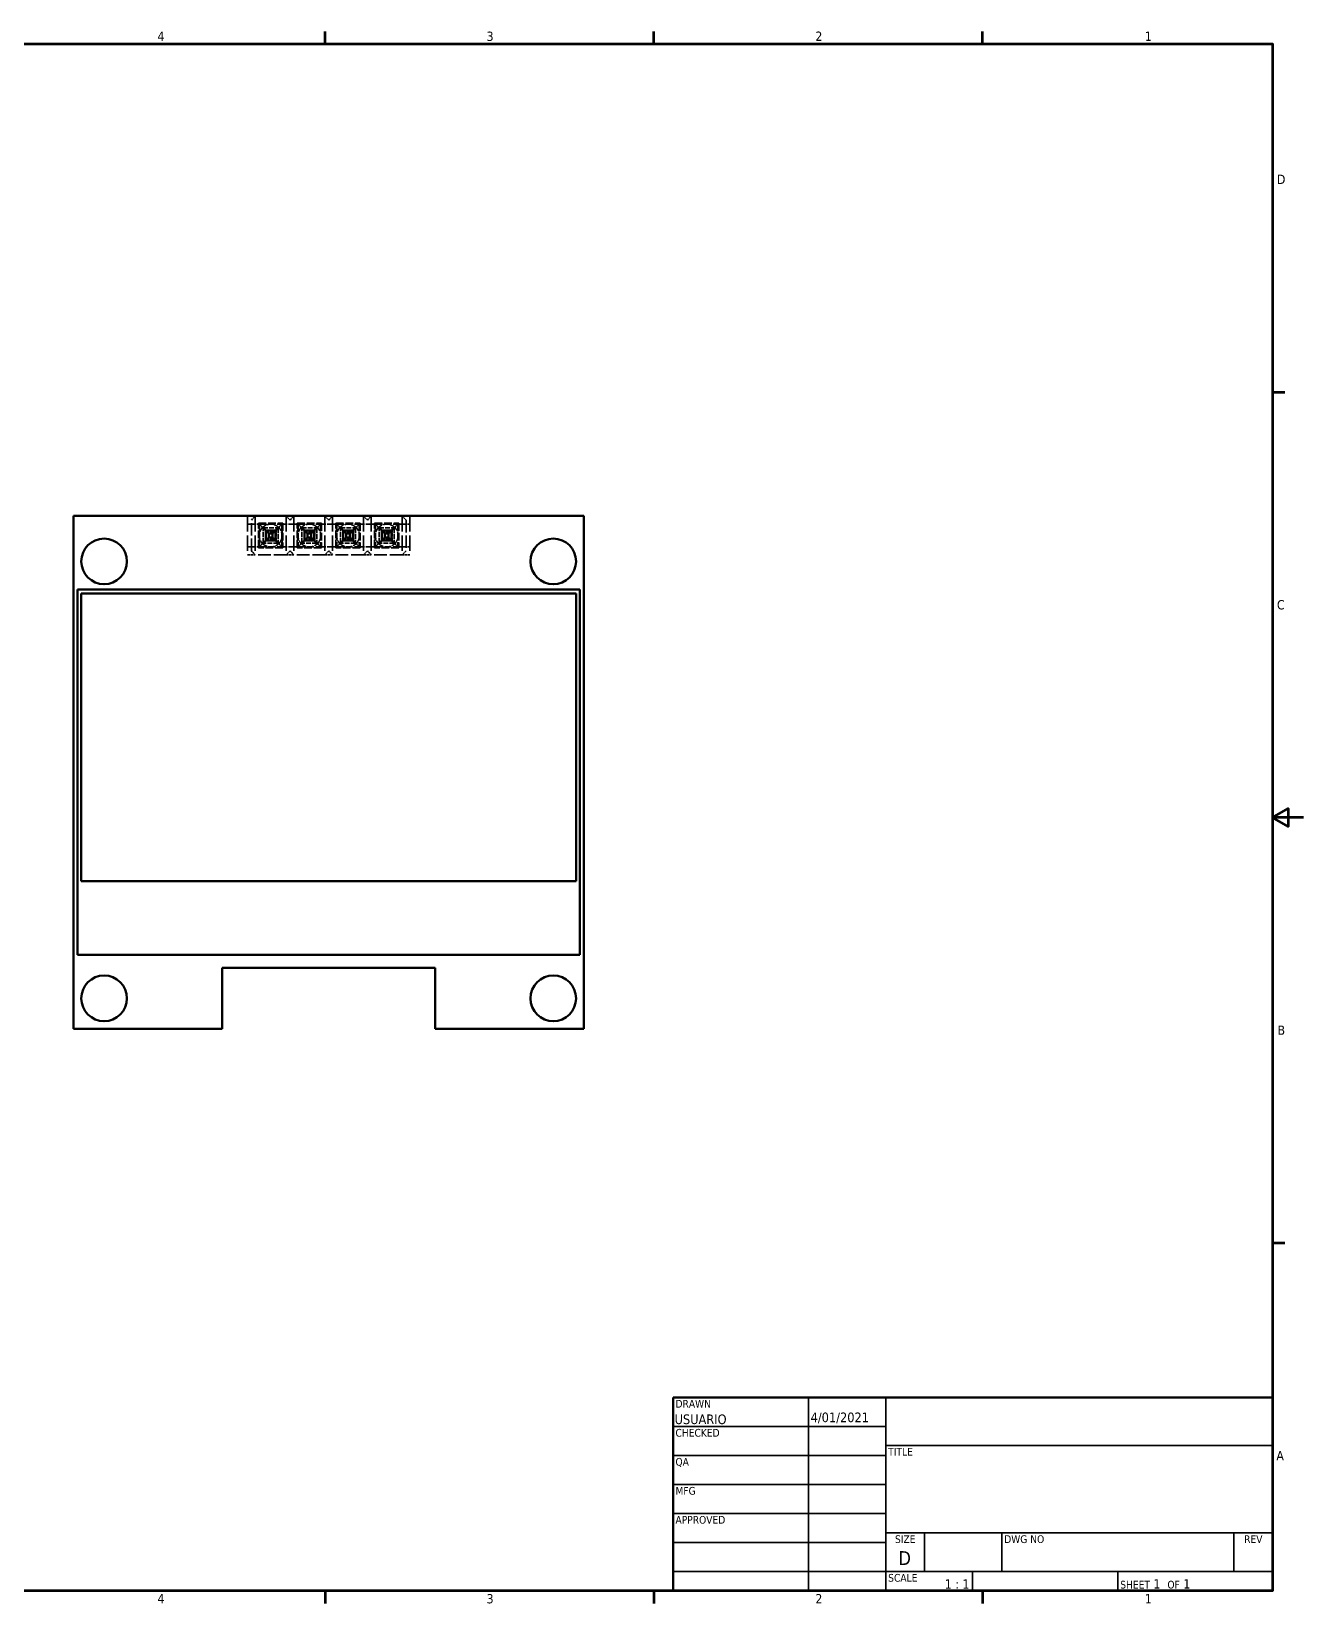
# Model space of a CAD drawing. Header units: millimetres. Extents: x 3 to 861, y 15 to 544.
# Drawn here: x 443 to 861, y 21 to 538 of the extents above; entities that cross this region are included whole.
import ezdxf
from ezdxf.enums import TextEntityAlignment as Align

# ---------------------------------------------------------------- set-up
doc = ezdxf.new("R2010")
doc.units = ezdxf.units.MM
doc.linetypes.add('DASHED', pattern=[0.2067, 0.1654, -0.0413])
for name, color, linetype, lineweight in [('Border (ANSI)', 7, 'Continuous', 70), ('Hidden (ANSI)', 7, 'DASHED', 35), ('Title (ANSI)', 7, 'Continuous', 50), ('Visible (ANSI)', 7, 'Continuous', 50)]:
    doc.layers.add(name, color=color, linetype=linetype, lineweight=lineweight)
doc.styles.add('Note Text (ANSI)', font='tahoma.ttf')
doc.styles.add('Text Style30', font='tahoma.ttf')
doc.styles.add('Text Style38', font='tahoma.ttf')
doc.styles.add('Text Style39', font='tahoma.ttf')

# ---------------------------------------------------------------- blocks, each defined once
blk = doc.blocks.new('Borders Default Border')
at = {"layer": 'Border (ANSI)'}
for p, q in [((539.75, 533.4), (539.75, 537.46)), ((647.7, 533.4), (647.7, 537.46)), ((755.65, 533.4), (755.65, 537.46)), ((850.9, 419.1), (854.96, 419.1)), ((850.9, 139.7), (854.96, 139.7)), ((539.75, 25.4), (539.75, 21.34)), ((647.7, 25.4), (647.7, 21.34)), ((755.65, 25.4), (755.65, 21.34))]:
    blk.add_line(p, q, dxfattribs=at)
at = {"layer": 'Border (ANSI)', "flags": 128}
for points in [[(12.7, 25.4), (12.7, 533.4), (850.9, 533.4), (850.9, 25.4), (12.7, 25.4)], [(861.06, 279.4), (850.9, 279.4), (855.98, 282.33), (855.98, 276.47), (850.9, 279.4)]]:
    blk.add_lwpolyline(points, dxfattribs=at)
at = {"layer": 'Border (ANSI)', "char_height": 3.05, "attachment_point": 7, "style": 'Note Text (ANSI)'}
for s, insert in [('4', (484.71, 534.42)), ('3', (592.78, 534.35)), ('2', (700.75, 534.42)), ('1', (808.94, 534.42)), ('D', (852.32, 487.43)), ('C', (852.32, 347.67)), ('B', (852.51, 208.03)), ('A', (852.14, 68.33)), ('4', (484.71, 21.34)), ('3', (592.78, 21.27)), ('2', (700.75, 21.34)), ('1', (808.94, 21.34))]:
    blk.add_mtext(s, dxfattribs=dict(at, insert=insert))
blk = doc.blocks.new('Title Blocks ANSI - Large')
at = {"layer": 'Title (ANSI)'}
for p, q in [((127, 189.23), (127, 125.73)), ((323.85, 189.23), (127, 189.23)), ((323.85, 125.73), (323.85, 189.23)), ((127, 125.73), (323.85, 125.73))]:
    blk.add_line(p, q, dxfattribs=at)
at = {"layer": 'Title (ANSI)', "lineweight": 35}
for p, q in [((171.45, 125.73), (171.45, 189.23)), ((196.85, 125.73), (196.85, 189.23)), ((127, 179.7), (196.85, 179.7)), ((196.85, 173.48), (323.85, 173.48)), ((127, 170.18), (196.85, 170.18)), ((127, 160.65), (196.85, 160.65)), ((127, 151.13), (196.85, 151.13)), ((323.85, 144.78), (196.85, 144.78)), ((209.55, 132.08), (209.55, 144.78)), ((234.95, 132.08), (234.95, 144.78)), ((311.15, 132.08), (311.15, 144.78)), ((127, 141.6), (196.85, 141.6)), ((196.85, 132.08), (127, 132.08)), ((323.85, 132.08), (196.85, 132.08)), ((225.3, 132.08), (225.3, 125.73)), ((273.05, 132.08), (273.05, 125.73))]:
    blk.add_line(p, q, dxfattribs=at)
at = {"layer": 'Title (ANSI)', "style": 'Text Style38'}
for s, p in [('DRAWN', (127.76, 188.47)), ('CHECKED', (127.76, 178.94)), ('TITLE', (197.61, 172.72)), ('QA', (127.76, 169.42)), ('MFG', (127.76, 159.89)), ('APPROVED', (127.76, 150.37)), ('DWG NO', (235.71, 144.02)), ('SCALE', (197.61, 131.32))]:
    blk.add_text(s, height=2.54, dxfattribs=at).set_placement(p, align=Align.TOP_LEFT)
for s, p in [('SIZE', (203.2, 144.02)), ('REV', (317.5, 144.02))]:
    blk.add_text(s, height=2.54, dxfattribs=at).set_placement(p, align=Align.TOP_CENTER)
at = {"layer": 'Title (ANSI)', "insert": (273.81, 126.49), "char_height": 3.048, "attachment_point": 7, "style": 'Note Text (ANSI)'}
blk.add_mtext('\\fTahoma|b0|i0;\\H2.5400;SHEET\\fTahoma|b0|i0;\\H3.0480; 1  \\fTahoma|b0|i0;\\H2.5400;OF\\fTahoma|b0|i0;\\H3.0480; 1 ', dxfattribs=at)
at = {"layer": 'Title (ANSI)'}
for tag, p, height, style in [('AUTHOR_001', (127.48, 180.53), 3.17, 'Text Style39'), ('CREATION_DATE_001', (172.13, 181.16), 3.17, 'Text Style39'), ('Sheet_Size_001', (200.93, 134.24), 4.57, 'Text Style30'), ('Initial_View_Scale_001', (216.2, 126.49), 3.05, 'Note Text (ANSI)')]:
    blk.add_attdef(tag, p, '', height=height, dxfattribs=dict(at, style=style))
at = {"layer": 'Title (ANSI)', "style": 'Text Style39'}
for tag, p in [('COMPANY', (260.35, 181.36)), ('REVISION_NUMBER', (317.5, 136.52))]:
    blk.add_attdef(tag, text='', height=3.17, dxfattribs=at).set_placement(p, align=Align.MIDDLE_CENTER)
at = {"layer": 'Title (ANSI)'}
for tag, height, style, p in [('CHECKED_BY', 3.17, 'Text Style39', (127.76, 170.94)), ('CHECKED_DATE', 3.17, 'Text Style39', (172.21, 170.94)), ('MFG_APPROVED_BY', 3.17, 'Text Style39', (127.76, 151.89)), ('MFG_APPROVED_DATE', 3.17, 'Text Style39', (172.21, 151.89)), ('ENG_APPROVED_BY', 3.17, 'Text Style39', (127.76, 142.37)), ('ENG_APPROVAL_DATE', 3.17, 'Text Style39', (172.21, 142.37)), ('PART_NUMBER', 4.57, 'Text Style30', (235.71, 132.84))]:
    blk.add_attdef(tag, text='', height=height, dxfattribs=dict(at, style=style)).set_placement(p, align=Align.BOTTOM_LEFT)
at = {"layer": 'Title (ANSI)', "style": 'Text Style30'}
blk.add_attdef('TITLE', text='', height=4.57, dxfattribs=at).set_placement((197.61, 158.06), align=Align.MIDDLE_LEFT)

msp = doc.modelspace()

# ---------------------------------------------------------------- linework, layer by layer
at = {"layer": 'Hidden (ANSI)', "ltscale": 30.720852}
for p, q in [((514.28, 378.35), (514.28, 365.65)), ((516.8, 378.35), (516.8, 365.65)), ((526.96, 378.35), (526.96, 365.65)), ((529.5, 378.35), (529.5, 365.65)), ((539.66, 378.35), (539.66, 365.65)), ((542.2, 378.35), (542.2, 365.65)), ((552.36, 378.35), (552.36, 365.65)), ((554.9, 378.35), (554.9, 365.65)), ((565.06, 378.35), (565.06, 365.65)), ((567.58, 378.35), (567.58, 365.65))]:
    msp.add_line(p, q, dxfattribs=at)
at = {"layer": 'Hidden (ANSI)', "ltscale": 4.799736}
for p, q in [((514.28, 378.35), (516.8, 378.35)), ((565.06, 378.35), (567.58, 378.35)), ((514.28, 365.65), (516.8, 365.65)), ((565.06, 365.65), (567.58, 365.65))]:
    msp.add_line(p, q, dxfattribs=at)
at = {"layer": 'Hidden (ANSI)', "ltscale": 3.420833}
for p, q in [((515.53, 377.08), (516.8, 378.35)), ((526.96, 378.35), (528.23, 377.08)), ((528.23, 377.08), (529.5, 378.35)), ((539.66, 378.35), (540.93, 377.08)), ((540.93, 377.08), (542.2, 378.35)), ((552.36, 378.35), (553.63, 377.08)), ((553.63, 377.08), (554.9, 378.35)), ((565.06, 378.35), (566.33, 377.08)), ((516.8, 365.65), (515.53, 366.92)), ((528.23, 366.92), (526.96, 365.65)), ((529.5, 365.65), (528.23, 366.92)), ((540.93, 366.92), (539.66, 365.65)), ((542.2, 365.65), (540.93, 366.92)), ((553.63, 366.92), (552.36, 365.65)), ((554.9, 365.65), (553.63, 366.92)), ((566.33, 366.92), (565.06, 365.65))]:
    msp.add_line(p, q, dxfattribs=at)
at = {"layer": 'Hidden (ANSI)', "ltscale": 24.576681}
for p, q in [((515.53, 366.92), (515.53, 377.08)), ((516.8, 378.35), (526.96, 378.35)), ((529.5, 378.35), (539.66, 378.35)), ((542.2, 378.35), (552.36, 378.35)), ((554.9, 378.35), (565.06, 378.35)), ((566.33, 377.08), (566.33, 366.92)), ((526.96, 365.65), (516.8, 365.65)), ((539.66, 365.65), (529.5, 365.65)), ((552.36, 365.65), (542.2, 365.65)), ((565.06, 365.65), (554.9, 365.65))]:
    msp.add_line(p, q, dxfattribs=at)
at = {"layer": 'Hidden (ANSI)', "ltscale": 4.83783}
for p, q in [((526.96, 378.35), (529.5, 378.35)), ((539.66, 378.35), (542.2, 378.35)), ((552.36, 378.35), (554.9, 378.35)), ((526.96, 365.65), (529.5, 365.65)), ((539.66, 365.65), (542.2, 365.65)), ((552.36, 365.65), (554.9, 365.65))]:
    msp.add_line(p, q, dxfattribs=at)
at = {"layer": 'Hidden (ANSI)', "ltscale": 7.332982}
for p, q in [((514.28, 375.75), (518.13, 375.75)), ((563.73, 375.75), (567.58, 375.75)), ((514.28, 368.25), (518.13, 368.25)), ((563.73, 368.25), (567.58, 368.25))]:
    msp.add_line(p, q, dxfattribs=at)
at = {"layer": 'Hidden (ANSI)', "ltscale": 15.237473}
for p, q in [((517.88, 368), (517.88, 376)), ((517.88, 376), (525.88, 376)), ((525.88, 376), (525.88, 368)), ((530.58, 368), (530.58, 376)), ((530.58, 376), (538.58, 376)), ((538.58, 376), (538.58, 368)), ((543.28, 368), (543.28, 376)), ((543.28, 376), (551.28, 376)), ((551.28, 376), (551.28, 368)), ((555.98, 368), (555.98, 376)), ((555.98, 376), (563.98, 376)), ((563.98, 376), (563.98, 368)), ((525.88, 368), (517.88, 368)), ((538.58, 368), (530.58, 368)), ((551.28, 368), (543.28, 368)), ((563.98, 368), (555.98, 368))]:
    msp.add_line(p, q, dxfattribs=at)
at = {"layer": 'Hidden (ANSI)', "ltscale": 4.948447}
for p, q in [((519.38, 374.5), (517.88, 376)), ((524.38, 374.5), (525.88, 376)), ((532.08, 374.5), (530.58, 376)), ((537.08, 374.5), (538.58, 376)), ((544.78, 374.5), (543.28, 376)), ((549.78, 374.5), (551.28, 376)), ((557.48, 374.5), (555.98, 376)), ((562.48, 374.5), (563.98, 376)), ((519.38, 369.5), (517.88, 368)), ((524.38, 369.5), (525.88, 368)), ((532.08, 369.5), (530.58, 368)), ((537.08, 369.5), (538.58, 368)), ((544.78, 369.5), (543.28, 368)), ((549.78, 369.5), (551.28, 368)), ((557.48, 369.5), (555.98, 368)), ((562.48, 369.5), (563.98, 368))]:
    msp.add_line(p, q, dxfattribs=at)
at = {"layer": 'Hidden (ANSI)', "ltscale": 0.237987}
for p, q in [((518.25, 375.75), (518.13, 375.75)), ((525.63, 375.75), (525.5, 375.75)), ((530.83, 375.75), (530.95, 375.75)), ((538.2, 375.75), (538.33, 375.75)), ((543.53, 375.75), (543.65, 375.75)), ((550.9, 375.75), (551.03, 375.75)), ((556.23, 375.75), (556.35, 375.75)), ((563.6, 375.75), (563.73, 375.75)), ((518.13, 368.25), (518.25, 368.25)), ((525.5, 368.25), (525.63, 368.25)), ((530.83, 368.25), (530.95, 368.25)), ((538.2, 368.25), (538.33, 368.25)), ((543.53, 368.25), (543.65, 368.25)), ((550.9, 368.25), (551.03, 368.25)), ((556.23, 368.25), (556.35, 368.25)), ((563.6, 368.25), (563.73, 368.25))]:
    msp.add_line(p, q, dxfattribs=at)
at = {"layer": 'Hidden (ANSI)', "ltscale": 14.285125}
for p, q in [((518.13, 368.25), (518.13, 375.75)), ((518.25, 375.75), (518.25, 368.25)), ((525.5, 375.75), (525.5, 368.25)), ((525.63, 368.25), (525.63, 375.75)), ((530.83, 375.75), (530.83, 368.25)), ((530.95, 375.75), (530.95, 368.25)), ((538.2, 375.75), (538.2, 368.25)), ((538.33, 375.75), (538.33, 368.25)), ((543.53, 375.75), (543.53, 368.25)), ((543.65, 375.75), (543.65, 368.25)), ((550.9, 375.75), (550.9, 368.25)), ((551.03, 375.75), (551.03, 368.25)), ((556.23, 375.75), (556.23, 368.25)), ((556.35, 375.75), (556.35, 368.25)), ((563.6, 375.75), (563.6, 368.25)), ((563.73, 375.75), (563.73, 368.25))]:
    msp.add_line(p, q, dxfattribs=at)
at = {"layer": 'Hidden (ANSI)', "ltscale": 13.80895}
for p, q in [((518.25, 375.75), (525.5, 375.75)), ((530.95, 375.75), (538.2, 375.75)), ((543.65, 375.75), (550.9, 375.75)), ((556.35, 375.75), (563.6, 375.75)), ((518.25, 368.25), (525.5, 368.25)), ((530.95, 368.25), (538.2, 368.25)), ((543.65, 368.25), (550.9, 368.25)), ((556.35, 368.25), (563.6, 368.25))]:
    msp.add_line(p, q, dxfattribs=at)
at = {"layer": 'Hidden (ANSI)', "ltscale": 1.013358}
for p, q in [((519.33, 374.52), (519.23, 374.63)), ((524.42, 374.52), (524.53, 374.63)), ((532.03, 374.52), (531.93, 374.63)), ((537.12, 374.52), (537.23, 374.63)), ((544.73, 374.52), (544.63, 374.63)), ((549.82, 374.52), (549.93, 374.63)), ((557.43, 374.52), (557.33, 374.63)), ((562.52, 374.52), (562.63, 374.63)), ((519.33, 369.43), (519.23, 369.33)), ((524.42, 369.43), (524.53, 369.33)), ((532.03, 369.43), (531.93, 369.33)), ((537.12, 369.43), (537.23, 369.33)), ((544.73, 369.43), (544.63, 369.33)), ((549.82, 369.43), (549.93, 369.33)), ((557.43, 369.43), (557.33, 369.33)), ((562.52, 369.43), (562.63, 369.33))]:
    msp.add_line(p, q, dxfattribs=at)
at = {"layer": 'Hidden (ANSI)', "ltscale": 9.523383}
for p, q in [((519.38, 369.5), (519.38, 374.5)), ((519.38, 374.5), (524.38, 374.5)), ((524.38, 374.5), (524.38, 369.5)), ((532.08, 369.5), (532.08, 374.5)), ((532.08, 374.5), (537.08, 374.5)), ((537.08, 374.5), (537.08, 369.5)), ((544.78, 369.5), (544.78, 374.5)), ((544.78, 374.5), (549.78, 374.5)), ((549.78, 374.5), (549.78, 369.5)), ((557.48, 369.5), (557.48, 374.5)), ((557.48, 374.5), (562.48, 374.5)), ((562.48, 374.5), (562.48, 369.5)), ((524.38, 369.5), (519.38, 369.5)), ((537.08, 369.5), (532.08, 369.5)), ((549.78, 369.5), (544.78, 369.5)), ((562.48, 369.5), (557.48, 369.5))]:
    msp.add_line(p, q, dxfattribs=at)
at = {"layer": 'Hidden (ANSI)', "ltscale": 6.666338}
for p, q in [((520.13, 370.25), (520.13, 373.75)), ((520.13, 373.75), (523.63, 373.75)), ((523.63, 370.25), (523.63, 373.75)), ((532.83, 370.25), (532.83, 373.75)), ((532.83, 373.75), (536.33, 373.75)), ((536.33, 370.25), (536.33, 373.75)), ((545.53, 370.25), (545.53, 373.75)), ((545.53, 373.75), (549.03, 373.75)), ((549.03, 370.25), (549.03, 373.75)), ((558.23, 370.25), (558.23, 373.75)), ((558.23, 373.75), (561.73, 373.75)), ((561.73, 370.25), (561.73, 373.75)), ((520.13, 370.25), (523.63, 370.25)), ((532.83, 370.25), (536.33, 370.25)), ((545.53, 370.25), (549.03, 370.25)), ((558.23, 370.25), (561.73, 370.25))]:
    msp.add_line(p, q, dxfattribs=at)
at = {"layer": 'Hidden (ANSI)', "ltscale": 0.236097}
for p, q in [((520.28, 373.58), (520.25, 373.6)), ((523.48, 373.58), (523.5, 373.6)), ((532.98, 373.58), (532.95, 373.6)), ((536.18, 373.58), (536.2, 373.6)), ((545.68, 373.58), (545.65, 373.6)), ((548.88, 373.58), (548.9, 373.6)), ((558.38, 373.58), (558.35, 373.6)), ((561.58, 373.58), (561.6, 373.6))]:
    msp.add_line(p, q, dxfattribs=at)
at = {"layer": 'Hidden (ANSI)', "ltscale": 6.094929}
for p, q in [((520.28, 373.58), (520.28, 370.38)), ((523.48, 373.58), (520.28, 373.58)), ((523.48, 370.38), (523.48, 373.58)), ((532.98, 373.58), (532.98, 370.38)), ((536.18, 373.58), (532.98, 373.58)), ((536.18, 370.38), (536.18, 373.58)), ((545.68, 373.58), (545.68, 370.38)), ((548.88, 373.58), (545.68, 373.58)), ((548.88, 370.38), (548.88, 373.58)), ((558.38, 373.58), (558.38, 370.38)), ((561.58, 373.58), (558.38, 373.58)), ((561.58, 370.38), (561.58, 373.58))]:
    msp.add_line(p, q, dxfattribs=at)
at = {"layer": 'Hidden (ANSI)', "ltscale": 3.809293}
for p, q in [((520.38, 371), (520.38, 373)), ((521.13, 373), (521.13, 371)), ((522.63, 371), (522.63, 373)), ((523.38, 371), (523.38, 373)), ((533.08, 371), (533.08, 373)), ((533.83, 373), (533.83, 371)), ((535.33, 371), (535.33, 373)), ((536.08, 371), (536.08, 373)), ((545.78, 371), (545.78, 373)), ((546.53, 373), (546.53, 371)), ((548.03, 371), (548.03, 373)), ((548.78, 371), (548.78, 373)), ((558.48, 371), (558.48, 373)), ((559.23, 373), (559.23, 371)), ((560.73, 371), (560.73, 373)), ((561.48, 371), (561.48, 373))]:
    msp.add_line(p, q, dxfattribs=at)
at = {"layer": 'Hidden (ANSI)', "ltscale": 5.71399}
for p, q in [((520.38, 373), (523.38, 373)), ((533.08, 373), (536.08, 373)), ((545.78, 373), (548.78, 373)), ((558.48, 373), (561.48, 373)), ((520.38, 371), (523.38, 371)), ((533.08, 371), (536.08, 371)), ((545.78, 371), (548.78, 371)), ((558.48, 371), (561.48, 371))]:
    msp.add_line(p, q, dxfattribs=at)
at = {"layer": 'Hidden (ANSI)', "ltscale": 9.904323}
for p, q in [((525.63, 375.75), (530.83, 375.75)), ((538.33, 375.75), (543.53, 375.75)), ((551.03, 375.75), (556.23, 375.75)), ((525.63, 368.25), (530.83, 368.25)), ((538.33, 368.25), (543.53, 368.25)), ((551.03, 368.25), (556.23, 368.25))]:
    msp.add_line(p, q, dxfattribs=at)
at = {"layer": 'Hidden (ANSI)', "ltscale": 11.214687}
for points in [[(519.23, 374.63), (519.05, 374.45), (518.89, 374.26), (518.61, 373.83), (518.5, 373.61), (518.23, 372.93), (518.13, 372.46), (518.12, 371.5), (518.22, 371.03), (518.49, 370.35), (518.61, 370.12), (518.89, 369.7), (519.05, 369.51), (519.23, 369.33)], [(524.53, 374.63), (524.35, 374.81), (524.15, 374.97), (523.73, 375.24), (523.51, 375.36), (522.83, 375.63), (522.35, 375.73), (521.39, 375.73), (520.93, 375.64), (520.25, 375.36), (520.02, 375.25), (519.6, 374.97), (519.4, 374.81), (519.23, 374.63)], [(524.53, 369.33), (524.71, 369.51), (524.87, 369.7), (525.14, 370.12), (525.26, 370.35), (525.53, 371.03), (525.62, 371.5), (525.63, 372.46), (525.54, 372.92), (525.26, 373.61), (525.14, 373.83), (524.87, 374.26), (524.71, 374.45), (524.53, 374.63)], [(519.23, 369.33), (519.4, 369.15), (519.6, 368.99), (520.02, 368.72), (520.25, 368.6), (520.92, 368.33), (521.4, 368.23), (522.36, 368.23), (522.82, 368.32), (523.51, 368.59), (523.73, 368.71), (524.15, 368.99), (524.35, 369.15), (524.53, 369.33)]]:
    msp.add_open_spline(points, degree=3, knots=[0, 0, 0, 0, 0.0151049, 0.0151049, 0.0302108, 0.0302108, 0.0588455, 0.0588455, 0.0878302, 0.0878302, 0.1028784, 0.1028784, 0.1179183, 0.1179183, 0.1179183, 0.1179183], dxfattribs=at)
at = {"layer": 'Hidden (ANSI)', "ltscale": 11.214121}
msp.add_open_spline([(531.93, 374.63), (531.75, 374.45), (531.59, 374.26), (531.31, 373.83), (531.2, 373.61), (530.93, 372.93), (530.83, 372.46), (530.82, 371.43), (530.94, 370.97), (531.19, 370.35), (531.31, 370.12), (531.59, 369.7), (531.75, 369.51), (531.93, 369.33)], degree=3, knots=[0, 0, 0, 0, 0.015096, 0.015096, 0.0301925, 0.0301925, 0.0588435, 0.0588435, 0.0915724, 0.0915724, 0.1115177, 0.1115177, 0.1314524, 0.1314524, 0.1314524, 0.1314524], dxfattribs=at)
at = {"layer": 'Hidden (ANSI)', "ltscale": 11.213995}
for points in [[(537.23, 374.63), (537.05, 374.81), (536.85, 374.97), (536.43, 375.24), (536.21, 375.36), (535.53, 375.63), (535.06, 375.73), (534.03, 375.73), (533.56, 375.61), (532.95, 375.36), (532.72, 375.25), (532.3, 374.97), (532.1, 374.81), (531.93, 374.63)], [(537.23, 369.33), (537.41, 369.5), (537.57, 369.7), (537.84, 370.12), (537.96, 370.35), (538.23, 371.02), (538.32, 371.5), (538.33, 372.52), (538.21, 372.99), (537.96, 373.61), (537.84, 373.83), (537.57, 374.26), (537.41, 374.45), (537.23, 374.63)], [(531.93, 369.33), (532.1, 369.15), (532.3, 368.99), (532.72, 368.72), (532.95, 368.6), (533.62, 368.33), (534.1, 368.23), (535.12, 368.23), (535.59, 368.34), (536.21, 368.59), (536.43, 368.71), (536.85, 368.99), (537.05, 369.15), (537.23, 369.33)]]:
    msp.add_open_spline(points, degree=3, knots=[0, 0, 0, 0, 0.0150935, 0.0150935, 0.0301874, 0.0301874, 0.0588429, 0.0588429, 0.0915836, 0.0915836, 0.1115351, 0.1115351, 0.131476, 0.131476, 0.131476, 0.131476], dxfattribs=at)
at = {"layer": 'Hidden (ANSI)', "ltscale": 11.213676}
msp.add_open_spline([(544.63, 374.63), (544.45, 374.45), (544.29, 374.26), (544.01, 373.83), (543.9, 373.61), (543.63, 372.93), (543.53, 372.46), (543.52, 371.43), (543.64, 370.96), (543.89, 370.35), (544.01, 370.12), (544.29, 369.7), (544.45, 369.51), (544.63, 369.33)], degree=3, knots=[0, 0, 0, 0, 0.0150872, 0.0150872, 0.0301744, 0.0301744, 0.0588415, 0.0588415, 0.0916127, 0.0916127, 0.1115811, 0.1115811, 0.1315394, 0.1315394, 0.1315394, 0.1315394], dxfattribs=at)
at = {"layer": 'Hidden (ANSI)', "ltscale": 11.213584}
for points in [[(549.93, 374.63), (549.75, 374.81), (549.55, 374.97), (549.13, 375.24), (548.91, 375.36), (548.23, 375.63), (547.76, 375.73), (546.73, 375.73), (546.26, 375.61), (545.65, 375.36), (545.42, 375.25), (545, 374.97), (544.8, 374.81), (544.63, 374.63)], [(549.93, 369.33), (550.11, 369.5), (550.27, 369.7), (550.54, 370.12), (550.66, 370.35), (550.93, 371.02), (551.02, 371.5), (551.03, 372.53), (550.91, 372.99), (550.66, 373.61), (550.54, 373.83), (550.27, 374.26), (550.11, 374.45), (549.93, 374.63)], [(544.63, 369.33), (544.8, 369.15), (545, 368.99), (545.42, 368.72), (545.65, 368.6), (546.32, 368.33), (546.8, 368.23), (547.82, 368.23), (548.29, 368.34), (548.91, 368.59), (549.13, 368.71), (549.55, 368.99), (549.75, 369.15), (549.93, 369.33)]]:
    msp.add_open_spline(points, degree=3, knots=[0, 0, 0, 0, 0.0150854, 0.0150854, 0.0301706, 0.0301706, 0.0588411, 0.0588411, 0.091621, 0.091621, 0.1115942, 0.1115942, 0.1315573, 0.1315573, 0.1315573, 0.1315573], dxfattribs=at)
at = {"layer": 'Hidden (ANSI)', "ltscale": 11.213346}
msp.add_open_spline([(557.33, 374.63), (557.15, 374.45), (556.99, 374.26), (556.72, 373.84), (556.6, 373.61), (556.33, 372.93), (556.23, 372.46), (556.22, 371.43), (556.34, 370.96), (556.59, 370.35), (556.71, 370.12), (556.99, 369.7), (557.15, 369.51), (557.33, 369.33)], degree=3, knots=[0, 0, 0, 0, 0.0150806, 0.0150806, 0.0301609, 0.0301609, 0.05884, 0.05884, 0.0916432, 0.0916432, 0.1116298, 0.1116298, 0.1316065, 0.1316065, 0.1316065, 0.1316065], dxfattribs=at)
at = {"layer": 'Hidden (ANSI)', "ltscale": 11.213276}
for points in [[(562.63, 374.63), (562.45, 374.81), (562.26, 374.97), (561.83, 375.24), (561.61, 375.36), (560.93, 375.63), (560.46, 375.73), (559.43, 375.73), (558.96, 375.61), (558.35, 375.36), (558.12, 375.25), (557.7, 374.97), (557.5, 374.81), (557.33, 374.63)], [(562.63, 369.33), (562.81, 369.5), (562.97, 369.7), (563.24, 370.12), (563.36, 370.35), (563.63, 371.02), (563.72, 371.5), (563.73, 372.53), (563.61, 372.99), (563.36, 373.61), (563.24, 373.84), (562.97, 374.26), (562.81, 374.45), (562.63, 374.63)], [(557.33, 369.33), (557.5, 369.15), (557.7, 368.99), (558.12, 368.72), (558.35, 368.6), (559.02, 368.33), (559.5, 368.23), (560.52, 368.23), (560.99, 368.35), (561.61, 368.59), (561.83, 368.71), (562.25, 368.99), (562.45, 369.15), (562.63, 369.33)]]:
    msp.add_open_spline(points, degree=3, knots=[0, 0, 0, 0, 0.0150792, 0.0150792, 0.030158, 0.030158, 0.0588397, 0.0588397, 0.0916495, 0.0916495, 0.1116395, 0.1116395, 0.1316198, 0.1316198, 0.1316198, 0.1316198], dxfattribs=at)
at = {"layer": 'Visible (ANSI)'}
for p, q in [((457.18, 378.5), (457.18, 210)), ((624.68, 378.5), (457.18, 378.5)), ((624.68, 210), (624.68, 378.5)), ((520.25, 373.6), (519.33, 374.52)), ((520.25, 370.38), (520.25, 373.63)), ((523.5, 373.63), (520.25, 373.63)), ((521.25, 372.63), (520.25, 373.63)), ((522.5, 372.63), (521.25, 372.63)), ((521.25, 371.38), (521.25, 372.63)), ((522.5, 372.63), (523.5, 373.63)), ((522.5, 372.63), (522.5, 371.38)), ((523.5, 373.6), (524.42, 374.52)), ((523.5, 373.63), (523.5, 370.38)), ((532.95, 373.6), (532.03, 374.52)), ((532.95, 370.38), (532.95, 373.63)), ((536.2, 373.63), (532.95, 373.63)), ((533.95, 372.63), (532.95, 373.63)), ((535.2, 372.63), (533.95, 372.63)), ((533.95, 371.38), (533.95, 372.63)), ((535.2, 372.63), (536.2, 373.63)), ((535.2, 372.63), (535.2, 371.38)), ((536.2, 373.6), (537.12, 374.52)), ((536.2, 373.63), (536.2, 370.38)), ((545.65, 373.6), (544.73, 374.52)), ((545.65, 370.38), (545.65, 373.63)), ((548.9, 373.63), (545.65, 373.63)), ((546.65, 372.63), (545.65, 373.63)), ((547.9, 372.63), (546.65, 372.63)), ((546.65, 371.38), (546.65, 372.63)), ((547.9, 372.63), (548.9, 373.63)), ((547.9, 372.63), (547.9, 371.38)), ((548.9, 373.6), (549.82, 374.52)), ((548.9, 373.63), (548.9, 370.38)), ((558.35, 373.6), (557.43, 374.52)), ((558.35, 370.38), (558.35, 373.63)), ((561.6, 373.63), (558.35, 373.63)), ((559.35, 372.63), (558.35, 373.63)), ((560.6, 372.63), (559.35, 372.63)), ((559.35, 371.38), (559.35, 372.63)), ((560.6, 372.63), (561.6, 373.63)), ((560.6, 372.63), (560.6, 371.38)), ((561.6, 373.6), (562.52, 374.52)), ((561.6, 373.63), (561.6, 370.38)), ((520.28, 370.38), (519.33, 369.43)), ((521.25, 371.38), (520.25, 370.38)), ((523.5, 370.38), (520.25, 370.38)), ((522.5, 371.38), (521.25, 371.38)), ((523.5, 370.38), (522.5, 371.38)), ((523.48, 370.38), (524.42, 369.43)), ((532.98, 370.38), (532.03, 369.43)), ((533.95, 371.38), (532.95, 370.38)), ((536.2, 370.38), (532.95, 370.38)), ((535.2, 371.38), (533.95, 371.38)), ((536.2, 370.38), (535.2, 371.38)), ((536.18, 370.38), (537.12, 369.43)), ((545.68, 370.38), (544.73, 369.43)), ((546.65, 371.38), (545.65, 370.38)), ((548.9, 370.38), (545.65, 370.38)), ((547.9, 371.38), (546.65, 371.38)), ((548.9, 370.38), (547.9, 371.38)), ((548.88, 370.38), (549.82, 369.43)), ((558.38, 370.38), (557.43, 369.43)), ((559.35, 371.38), (558.35, 370.38)), ((561.6, 370.38), (558.35, 370.38)), ((560.6, 371.38), (559.35, 371.38)), ((561.6, 370.38), (560.6, 371.38)), ((561.58, 370.38), (562.52, 369.43)), ((458.43, 354.25), (458.43, 234.25)), ((623.43, 354.25), (458.43, 354.25)), ((459.68, 353), (459.68, 258.5)), ((622.18, 353), (459.68, 353)), ((622.18, 258.5), (622.18, 353)), ((623.43, 234.25), (623.43, 354.25)), ((459.68, 258.5), (622.18, 258.5)), ((458.43, 234.25), (623.43, 234.25)), ((505.93, 210), (505.93, 230)), ((505.93, 230), (575.93, 230)), ((575.93, 230), (575.93, 210)), ((457.18, 210), (505.93, 210)), ((575.93, 210), (624.68, 210))]:
    msp.add_line(p, q, dxfattribs=at)
for centre in [(467.18, 363.5), (614.68, 363.5), (467.18, 220), (614.68, 220)]:
    msp.add_circle(centre, 7.5, dxfattribs=at)

# ---------------------------------------------------------------- block references
msp.add_blockref('Borders Default Border', (0, 0))
msp.add_blockref('Title Blocks ANSI - Large', (527.05, -100.33)).add_auto_attribs({'AUTHOR_001': 'USUARIO', 'CREATION_DATE_001': '4/01/2021', 'Sheet_Size_001': 'D', 'Initial_View_Scale_001': '1 : 1'})

doc.saveas('drawing.dxf')
